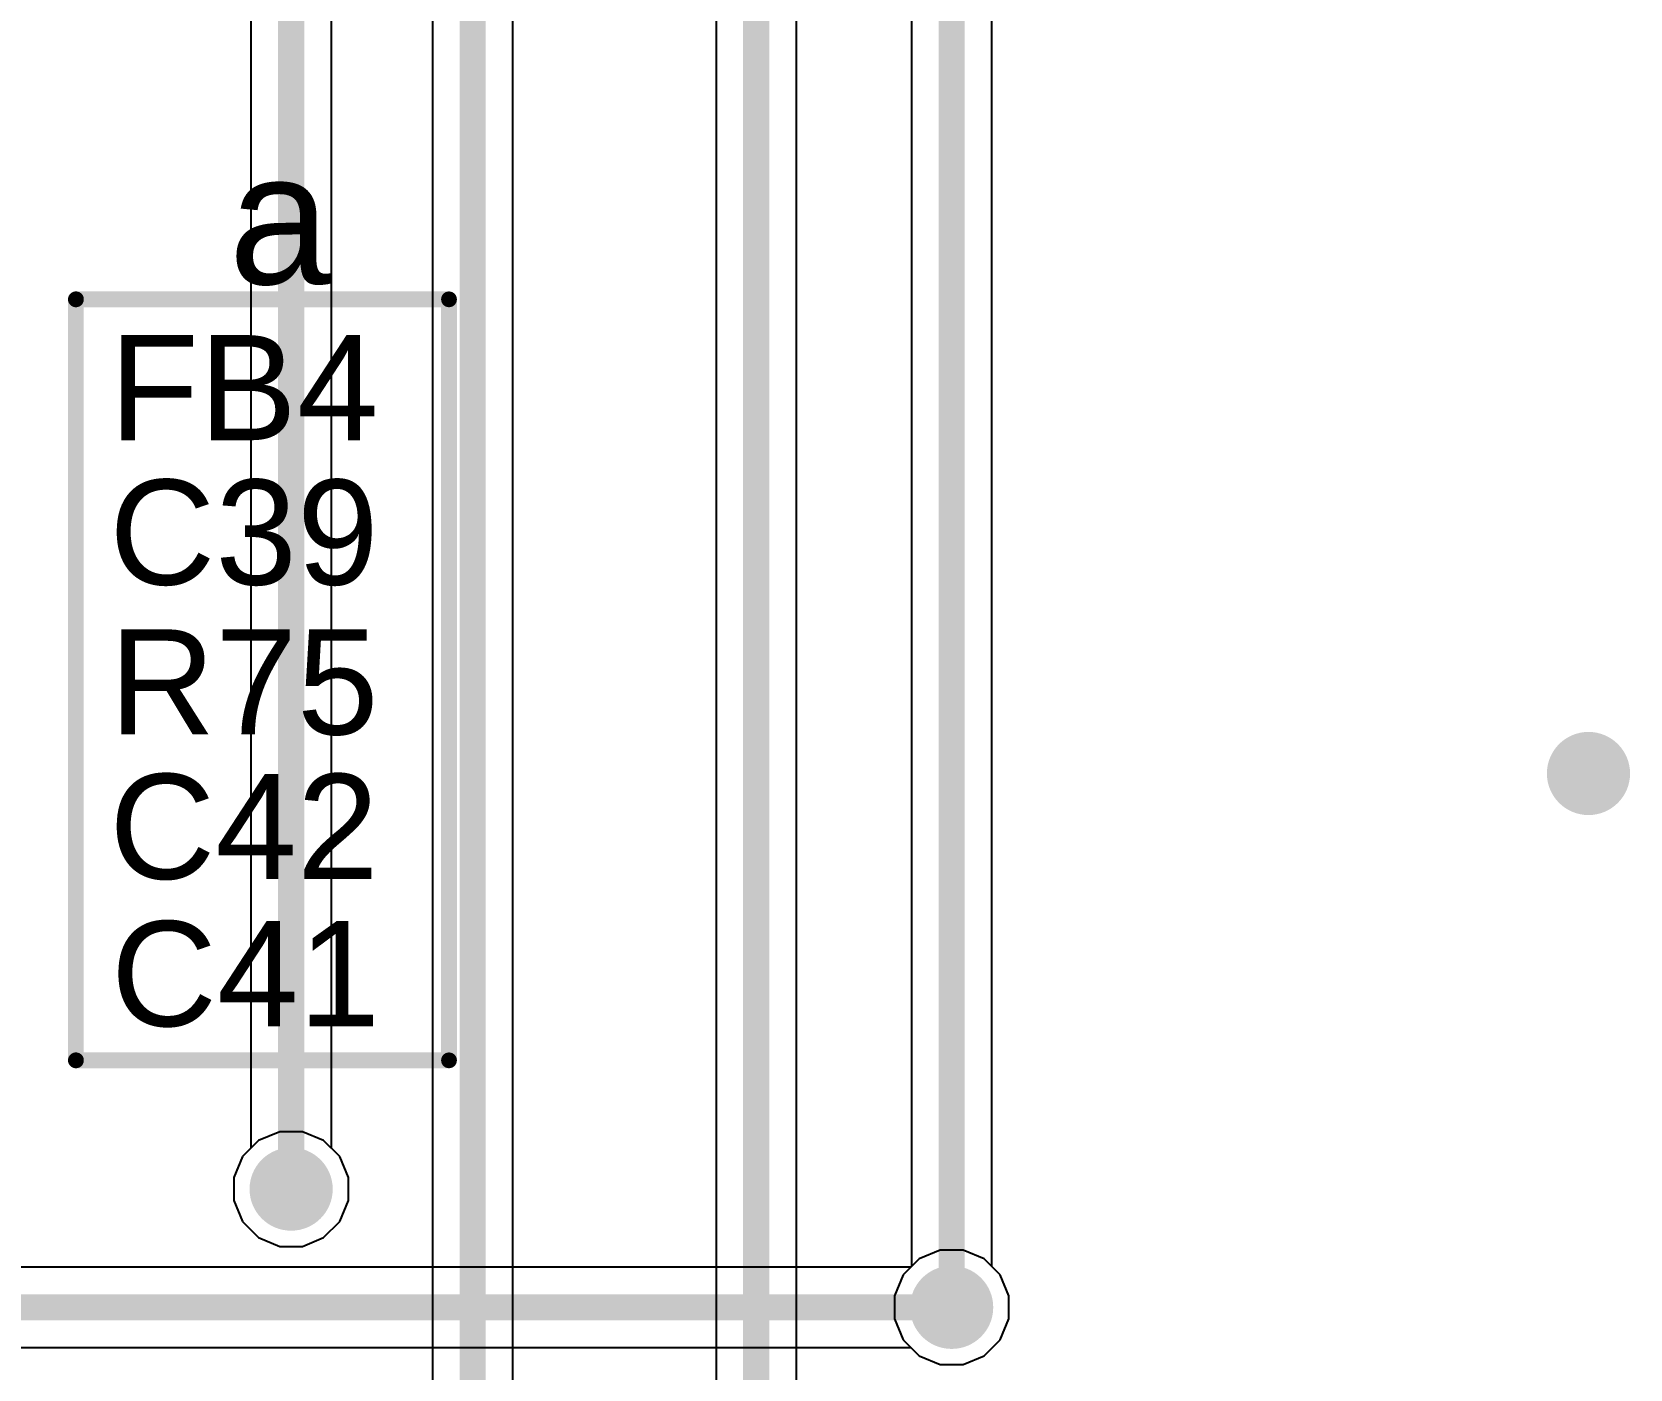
# Model space of a CAD drawing. Header units: millimetres. Extents: x 0 to 5423, y 0 to 5425.
# Drawn here: x 65.77 to 81.22, y 119.06 to 131.99 of the extents above; entities that cross this region are included whole.
import ezdxf

# ---------------------------------------------------------------- set-up
doc = ezdxf.new("R2010")
doc.units = ezdxf.units.MM
for name, color, linetype in [('BottomLayer', 5, 'Continuous'), ('BottomSolder', 6, 'Continuous'), ('TopLayer', 1, 'Continuous'), ('TopOverlay', 2, 'Continuous'), ('TopSolder', 216, 'Continuous'), ('ViaHoleLayer', 16, 'Continuous')]:
    doc.layers.add(name, color=color, linetype=linetype)
doc.styles.add('Arial', font='', dxfattribs={"height": 0.2})
doc.styles.get('Arial').set_extended_font_data('Arial')

msp = doc.modelspace()

# ---------------------------------------------------------------- hatches: boundary and pattern name
at = {"layer": 'BottomLayer'}
h = msp.add_hatch(color=5, dxfattribs=at)
edge = h.paths.add_edge_path()
edge.add_arc((80.814, 124.82), 0.3, 0, 360)
h = msp.add_hatch(color=5, dxfattribs=at)
edge = h.paths.add_edge_path()
edge.add_arc((68.273, 120.802), 0.3, 0, 360)
h = msp.add_hatch(color=5, dxfattribs=at)
edge = h.paths.add_edge_path()
edge.add_arc((74.658, 119.659), 0.3, 0, 360)
at = {"layer": 'BottomSolder'}
h = msp.add_hatch(color=6, dxfattribs=at)
edge = h.paths.add_edge_path()
edge.add_arc((80.814, 124.82), 0.402, 0, 360)
h = msp.add_hatch(color=6, dxfattribs=at)
edge = h.paths.add_edge_path()
edge.add_arc((68.273, 120.802), 0.402, 0, 360)
h = msp.add_hatch(color=6, dxfattribs=at)
edge = h.paths.add_edge_path()
edge.add_arc((74.658, 119.659), 0.402, 0, 360)
at = {"layer": 'TopLayer'}
h = msp.add_hatch(color=1, dxfattribs=at)
edge = h.paths.add_edge_path()
edge.add_arc((80.814, 124.82), 0.3, 0, 360)
h = msp.add_hatch(color=1, dxfattribs=at)
edge = h.paths.add_edge_path()
edge.add_arc((68.273, 120.802), 0.3, 0, 360)
h = msp.add_hatch(color=1, dxfattribs=at)
edge = h.paths.add_edge_path()
edge.add_arc((74.658, 119.659), 0.3, 0, 360)
at = {"layer": 'TopSolder'}
h = msp.add_hatch(color=216, dxfattribs=at)
edge = h.paths.add_edge_path()
edge.add_arc((80.814, 124.82), 0.402, 0, 360)
h = msp.add_hatch(color=216, dxfattribs=at)
edge = h.paths.add_edge_path()
edge.add_arc((68.273, 120.802), 0.402, 0, 360)
h = msp.add_hatch(color=216, dxfattribs=at)
edge = h.paths.add_edge_path()
edge.add_arc((74.658, 119.659), 0.402, 0, 360)
at = {"layer": 'ViaHoleLayer'}
h = msp.add_hatch(color=16, dxfattribs=at)
edge = h.paths.add_edge_path()
edge.add_arc((80.814, 124.82), 0.15, 0, 360)
h = msp.add_hatch(color=16, dxfattribs=at)
edge = h.paths.add_edge_path()
edge.add_arc((68.273, 120.802), 0.15, 0, 360)
h = msp.add_hatch(color=16, dxfattribs=at)
edge = h.paths.add_edge_path()
edge.add_arc((74.658, 119.659), 0.15, 0, 360)

# ---------------------------------------------------------------- linework, layer by layer
at = {"layer": 'BottomLayer'}
for p, q in [((67.959, 121.272), (67.803, 121.116)), ((68.163, 121.356), (67.959, 121.272)), ((68.383, 121.356), (68.163, 121.356)), ((68.587, 121.272), (68.383, 121.356)), ((68.743, 121.116), (68.587, 121.272)), ((67.803, 121.116), (67.719, 120.913)), ((68.827, 120.913), (68.743, 121.116)), ((67.719, 120.913), (67.719, 120.692)), ((68.827, 120.692), (68.827, 120.913)), ((67.719, 120.692), (67.803, 120.489)), ((68.743, 120.489), (68.827, 120.692)), ((67.803, 120.489), (67.959, 120.333)), ((68.587, 120.333), (68.743, 120.489)), ((67.959, 120.333), (68.163, 120.248)), ((68.163, 120.248), (68.383, 120.248)), ((68.383, 120.248), (68.587, 120.333)), ((74.548, 120.213), (74.344, 120.129)), ((74.768, 120.213), (74.548, 120.213)), ((74.972, 120.129), (74.768, 120.213)), ((74.263, 120.048), (58.699, 120.048)), ((74.344, 120.129), (74.263, 120.048)), ((75.127, 119.973), (74.972, 120.129)), ((75.212, 119.77), (75.127, 119.973)), ((75.212, 119.549), (75.212, 119.77)), ((75.127, 119.346), (75.212, 119.549)), ((58.86, 119.271), (74.263, 119.271)), ((74.263, 119.271), (74.344, 119.19)), ((74.972, 119.19), (75.127, 119.346)), ((74.344, 119.19), (74.548, 119.105)), ((74.548, 119.105), (74.768, 119.105)), ((74.768, 119.105), (74.972, 119.19))]:
    msp.add_line(p, q, dxfattribs=at)
at = {"layer": 'BottomLayer', "const_width": 0.254}
msp.add_lwpolyline([(58.699, 119.659), (74.658, 119.659)], dxfattribs=at)
at = {"layer": 'BottomLayer', "const_width": 0.127}
msp.add_lwpolyline([(74.594, 119.659, 1), (74.721, 119.659, 1)], format="xyb", close=True, dxfattribs=at)
at = {"layer": 'TopLayer'}
for p, q in [((67.885, 140.66), (67.885, 121.197)), ((68.662, 121.197), (68.662, 140.499)), ((75.046, 120.054), (75.046, 136.634)), ((74.269, 136.519), (74.269, 120.054)), ((69.64, 135.021), (69.64, 115.274)), ((70.417, 115.113), (70.417, 135.021)), ((72.381, 135.021), (72.381, 113.951)), ((73.157, 113.79), (73.157, 135.021)), ((67.803, 121.116), (67.719, 120.913)), ((67.885, 121.197), (67.803, 121.116)), ((68.743, 121.116), (68.662, 121.197)), ((68.827, 120.913), (68.743, 121.116)), ((67.719, 120.913), (67.719, 120.692)), ((68.827, 120.692), (68.827, 120.913)), ((67.719, 120.692), (67.803, 120.489)), ((68.743, 120.489), (68.827, 120.692)), ((67.803, 120.489), (67.959, 120.333)), ((68.587, 120.333), (68.743, 120.489)), ((67.959, 120.333), (68.163, 120.248)), ((68.163, 120.248), (68.383, 120.248)), ((68.383, 120.248), (68.587, 120.333)), ((74.269, 120.054), (74.188, 119.973)), ((75.127, 119.973), (75.046, 120.054)), ((74.188, 119.973), (74.104, 119.77)), ((75.212, 119.77), (75.127, 119.973)), ((74.104, 119.77), (74.104, 119.549)), ((75.212, 119.549), (75.212, 119.77)), ((74.104, 119.549), (74.188, 119.346)), ((75.127, 119.346), (75.212, 119.549)), ((74.188, 119.346), (74.344, 119.19)), ((74.972, 119.19), (75.127, 119.346)), ((74.344, 119.19), (74.548, 119.105)), ((74.548, 119.105), (74.768, 119.105)), ((74.768, 119.105), (74.972, 119.19))]:
    msp.add_line(p, q, dxfattribs=at)
at = {"layer": 'TopLayer', "const_width": 0.254}
for points in [[(68.273, 120.802), (68.273, 140.66)], [(74.658, 119.659), (74.658, 136.691)], [(70.028, 115.113), (70.028, 135.398)], [(72.769, 113.79), (72.769, 135.398)]]:
    msp.add_lwpolyline(points, dxfattribs=at)
at = {"layer": 'TopLayer', "const_width": 0.127}
for points in [[(68.21, 120.802, 1), (68.337, 120.802, 1)], [(74.594, 119.659, 1), (74.721, 119.659, 1)]]:
    msp.add_lwpolyline(points, format="xyb", close=True, dxfattribs=at)
at = {"layer": 'TopOverlay', "const_width": 0.152}
for points in [[(66.192, 129.404), (69.799, 129.404)], [(66.192, 122.047), (66.192, 129.404)], [(69.799, 122.047), (69.799, 129.404)], [(66.192, 122.047), (69.799, 122.047)]]:
    msp.add_lwpolyline(points, dxfattribs=at)
at = {"layer": 'TopOverlay', "const_width": 0.0762}
for points in [[(66.154, 129.404, 1), (66.231, 129.404, 1)], [(66.154, 129.404, 1), (66.231, 129.404, 1)], [(69.761, 129.404, 1), (69.837, 129.404, 1)], [(69.761, 129.404, 1), (69.837, 129.404, 1)], [(66.154, 122.047, 1), (66.231, 122.047, 1)], [(66.154, 122.047, 1), (66.231, 122.047, 1)], [(69.761, 122.047, 1), (69.837, 122.047, 1)], [(69.761, 122.047, 1), (69.837, 122.047, 1)]]:
    msp.add_lwpolyline(points, format="xyb", close=True, dxfattribs=at)

# ---------------------------------------------------------------- texts
at = {"layer": 'TopOverlay', "style": 'Arial'}
for s, height, p in [('a', 1.27, (67.669, 129.551)), ('FB4', 1.016, (66.515, 128.042)), ('C39', 1.016, (66.515, 126.645)), ('R75', 1.016, (66.515, 125.197)), ('C42', 1.016, (66.515, 123.8)), ('C41', 1.016, (66.531, 122.377))]:
    msp.add_text(s, height=height, dxfattribs=at).set_placement(p)

doc.saveas('drawing.dxf')
